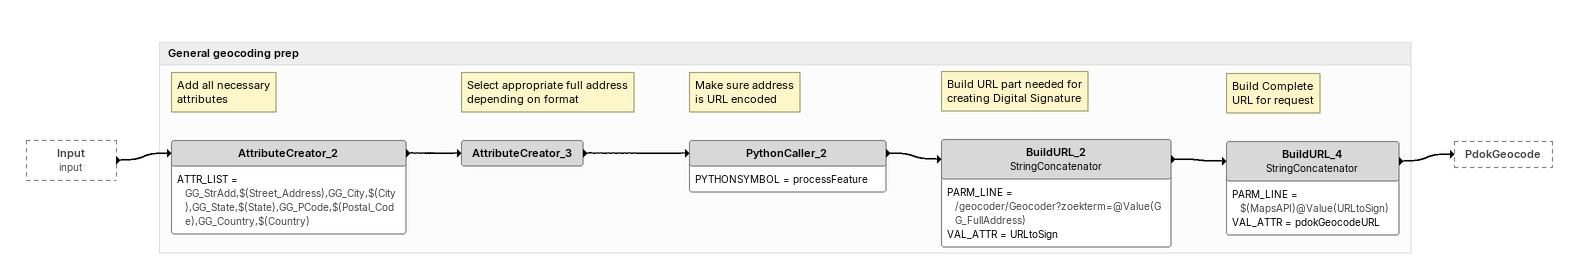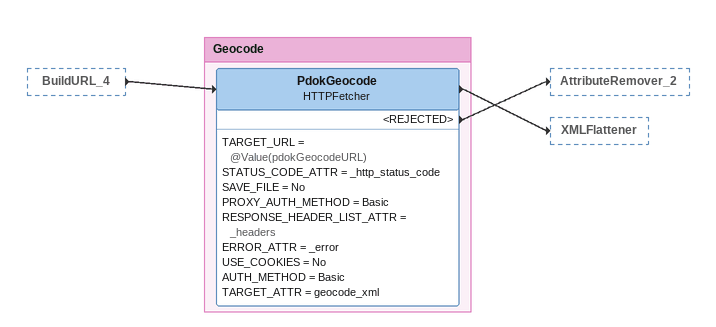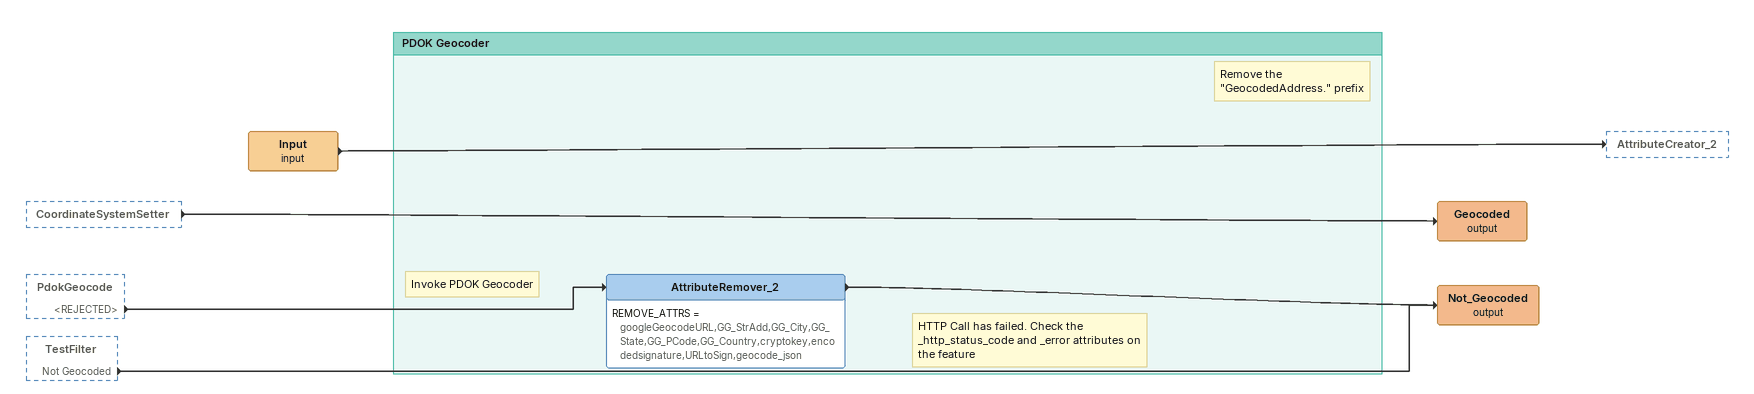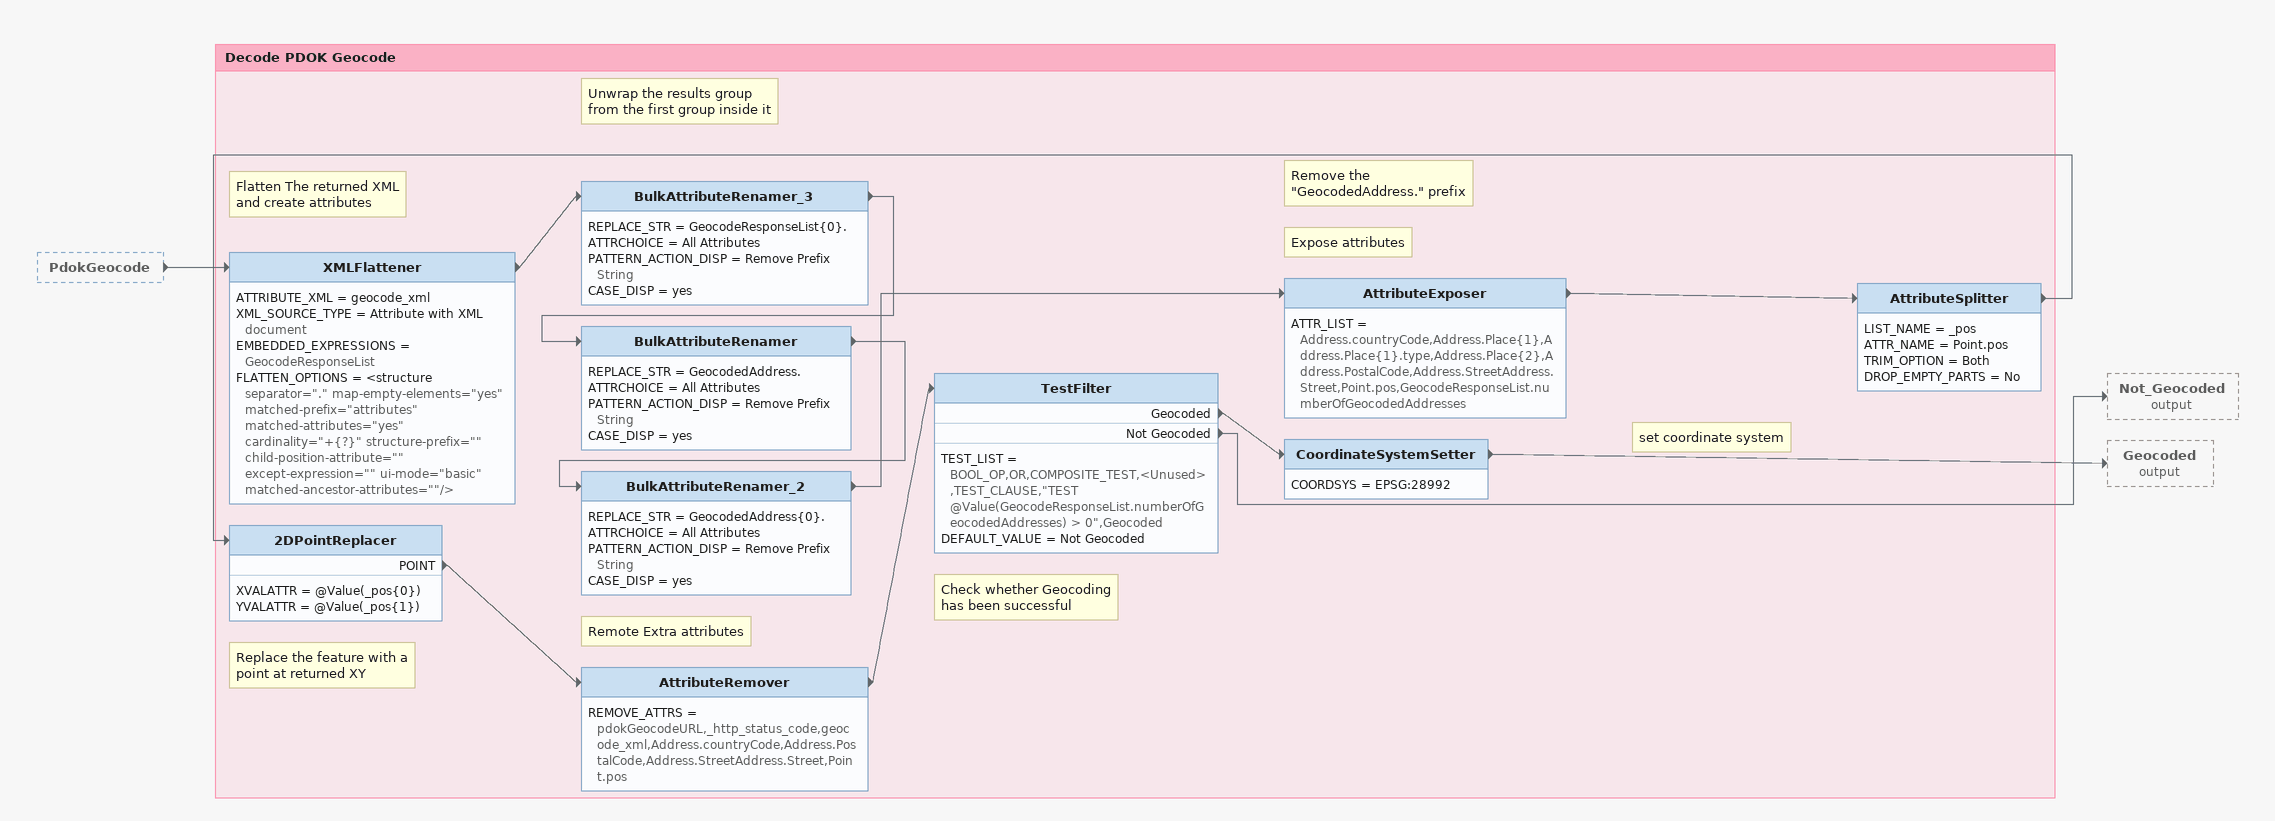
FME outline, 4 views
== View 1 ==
Input (input) [outside]
    -> AttributeCreator_2

Bookmark: General geocoding prep
Note: Add all necessary / attributes
AttributeCreator_2
    ATTR_LIST = GG_StrAdd,$(Street_Address),GG_City,$(City),GG_State,$(State),GG_PCode,$(Postal_Code),GG_Country,$(Country)
    -> AttributeCreator_3
Note: Select appropriate full address / depending on format
AttributeCreator_3
    -> PythonCaller_2
Note: Make sure address / is URL encoded
PythonCaller_2
    PYTHONSYMBOL = processFeature
    -> BuildURL_2
Note: Build URL part needed for / creating Digital Signature
BuildURL_2: StringConcatenator
    PARM_LINE = /geocoder/Geocoder?zoekterm=@Value(GG_FullAddress)
    VAL_ATTR = URLtoSign
    -> BuildURL_4
Note: Build Complete / URL for request
BuildURL_4: StringConcatenator
    PARM_LINE = $(MapsAPI)@Value(URLtoSign)
    VAL_ATTR = pdokGeocodeURL
    -> PdokGeocode

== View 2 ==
BuildURL_4 [outside]
    -> PdokGeocode

Bookmark: Geocode
PdokGeocode: HTTPFetcher
    TARGET_URL = @Value(pdokGeocodeURL)
    STATUS_CODE_ATTR = _http_status_code
    SAVE_FILE = No
    PROXY_AUTH_METHOD = Basic
    RESPONSE_HEADER_LIST_ATTR = _headers
    ERROR_ATTR = _error
    USE_COOKIES = No
    AUTH_METHOD = Basic
    TARGET_ATTR = geocode_xml
    <REJECTED> -> AttributeRemover_2
    -> XMLFlattener

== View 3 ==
CoordinateSystemSetter [outside]
    -> Geocoded (output)
PdokGeocode [outside]
    <REJECTED> -> AttributeRemover_2
TestFilter [outside]
    Not Geocoded -> Not_Geocoded (output)
Input (input)
    -> AttributeCreator_2
Geocoded (output)
Not_Geocoded (output)

Bookmark: PDOK Geocoder
Note: Invoke PDOK Geocoder
Note: HTTP Call has failed. Check the _http_status_code and _error attributes on the feature
Note: Remove the / "GeocodedAddress." prefix
AttributeRemover_2
    REMOVE_ATTRS = googleGeocodeURL,GG_StrAdd,GG_City,GG_State,GG_PCode,GG_Country,cryptokey,encodedsignature,URLtoSign,geocode_json
    -> Not_Geocoded (output)

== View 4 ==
PdokGeocode [outside]
    -> XMLFlattener

Bookmark: Decode PDOK Geocode
Note: Flatten The returned XML / and create attributes
XMLFlattener
    ATTRIBUTE_XML = geocode_xml
    XML_SOURCE_TYPE = Attribute with XML document
    EMBEDDED_EXPRESSIONS = GeocodeResponseList
    FLATTEN_OPTIONS = <structure separator="." map-empty-elements="yes" matched-prefix="attributes" matched-attributes="yes" cardinality="+{?}" structure-prefix="" child-position-attribute="" except-expression="" ui-mode="basic" matched-ancestor-attributes=""/>
    -> BulkAttributeRenamer_3
Note: Unwrap the results group / from the first group inside it
BulkAttributeRenamer_3
    REPLACE_STR = GeocodeResponseList{0}.
    ATTRCHOICE = All Attributes
    PATTERN_ACTION_DISP = Remove Prefix String
    CASE_DISP = yes
    -> BulkAttributeRenamer
BulkAttributeRenamer
    REPLACE_STR = GeocodedAddress.
    ATTRCHOICE = All Attributes
    PATTERN_ACTION_DISP = Remove Prefix String
    CASE_DISP = yes
    -> BulkAttributeRenamer_2
Note: Remove the / "GeocodedAddress." prefix
BulkAttributeRenamer_2
    REPLACE_STR = GeocodedAddress{0}.
    ATTRCHOICE = All Attributes
    PATTERN_ACTION_DISP = Remove Prefix String
    CASE_DISP = yes
    -> AttributeExposer
Note: Expose attributes
AttributeExposer
    ATTR_LIST = Address.countryCode,Address.Place{1},Address.Place{1}.type,Address.Place{2},Address.PostalCode,Address.StreetAddress.Street,Point.pos,GeocodeResponseList.numberOfGeocodedAddresses
    -> AttributeSplitter
AttributeSplitter
    LIST_NAME = _pos
    ATTR_NAME = Point.pos
    TRIM_OPTION = Both
    DROP_EMPTY_PARTS = No
    -> 2DPointReplacer
Note: Replace the feature with a / point at returned XY
2DPointReplacer
    XVALATTR = @Value(_pos{0})
    YVALATTR = @Value(_pos{1})
    POINT -> AttributeRemover
Note: Remote Extra attributes
AttributeRemover
    REMOVE_ATTRS = pdokGeocodeURL,_http_status_code,geocode_xml,Address.countryCode,Address.PostalCode,Address.StreetAddress.Street,Point.pos
    -> TestFilter
Note: Check whether Geocoding / has been successful
TestFilter
    TEST_LIST = BOOL_OP,OR,COMPOSITE_TEST,<Unused>,TEST_CLAUSE,"TEST @Value(GeocodeResponseList.numberOfGeocodedAddresses) > 0",Geocoded
    DEFAULT_VALUE = Not Geocoded
    Geocoded -> CoordinateSystemSetter
    Not Geocoded -> Not_Geocoded (output)
Note: set coordinate system
CoordinateSystemSetter
    COORDSYS = EPSG:28992
    -> Geocoded (output)
